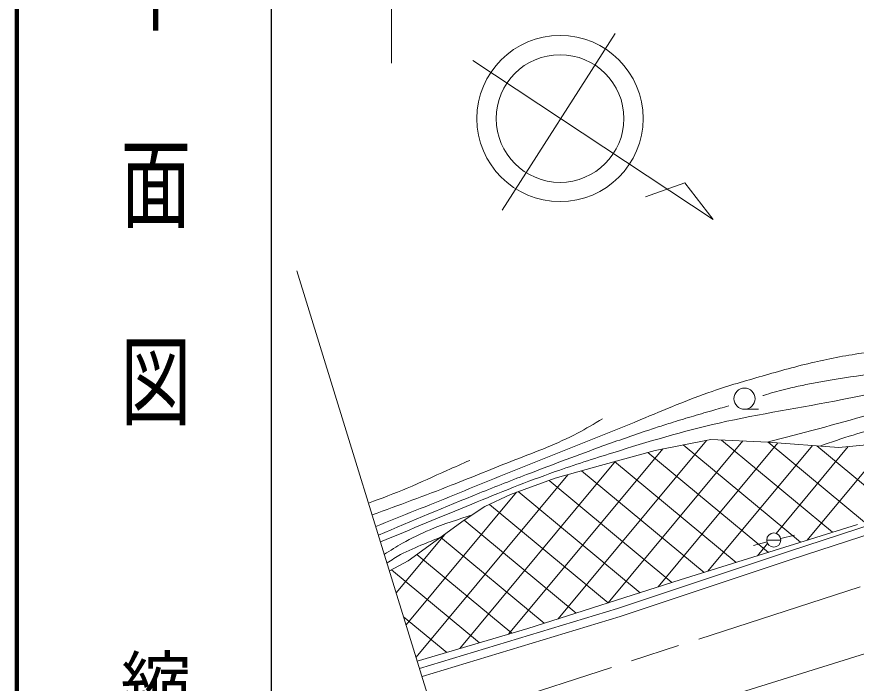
# Model space of a CAD drawing. Units: millimetres, scale not verified. Extents: x 40000 to 680000, y 20000 to 380000.
# Drawn here: x 40000 to 99412, y 288496 to 335710 of the extents above; entities that cross this region are included whole.
import ezdxf
from ezdxf.enums import TextEntityAlignment as Align

# ---------------------------------------------------------------- set-up
doc = ezdxf.new("R2010")
doc.units = ezdxf.units.MM
doc.header["$LTSCALE"] = 1000
doc.linetypes.add('CHAIN', pattern=[18.5, 12, -1.5, 3.5, -1.5])
for name, color, linetype, lineweight in [('M-BGD', 7, 'Continuous', 13), ('M-BMK', 2, 'CHAIN', 13), ('M-BMK-SRVR', 3, 'Continuous', 13), ('M-STR-STR3', 7, 'Continuous', 13), ('M-TTL', 2, 'Continuous', 140), ('M-TTL-BAND', 7, 'Continuous', 25)]:
    doc.layers.add(name, color=color, linetype=linetype, lineweight=lineweight)
doc.styles.add('@ＭＳ ゴシック', font='')
doc.styles.get('@ＭＳ ゴシック').set_extended_font_data('@MS Gothic')

msp = doc.modelspace()

# ---------------------------------------------------------------- linework, layer by layer
at = {"layer": 'M-BGD'}
for p, q in [((89293, 321353), (87279, 323957)), ((91506, 307903), (92506, 307903)), ((88811, 305699), (78311, 293053)), ((91377, 305658), (81849, 294184)), ((85174, 304994), (89112, 305757)), ((93867, 305526), (85388, 295315)), ((89112, 305757), (93151, 305580)), ((97745, 299189), (89876, 305723)), ((93151, 305580), (98181, 305199)), ((100007, 299911), (93181, 305578)), ((101898, 305805), (95934, 298623)), ((98181, 305199), (100391, 305403)), ((85714, 305099), (74810, 291968)), ((81313, 303927), (85174, 304994)), ((93196, 297767), (84663, 304853)), ((95471, 298478), (87160, 305379)), ((96313, 305341), (88912, 296427)), ((98846, 305261), (93741, 299112)), ((102224, 300669), (96627, 305317)), ((82387, 304224), (71368, 290953)), ((90922, 297056), (82314, 304204)), ((78113, 303012), (81313, 303927)), ((78990, 303263), (68263, 290345)), ((74938, 301868), (78113, 303012)), ((88648, 296345), (79977, 303545)), ((86373, 295634), (77677, 302855)), ((94630, 297819), (109366, 302667)), ((75358, 302020), (67559, 292628)), ((73134, 301005), (74938, 301868)), ((84116, 294909), (75494, 302069)), ((94818, 297250), (109557, 302098)), ((71661, 300039), (73134, 301005)), ((81856, 294186), (73458, 301160)), ((67698, 297168), (71661, 300039)), ((79595, 293464), (71670, 300045)), ((86945, 295813), (99505, 299740)), ((70286, 299043), (66856, 294911)), ((94073, 298756), (95043, 298996)), ((77334, 292741), (69997, 298834)), ((93103, 298506), (92133, 298256)), ((93145, 298394), (92423, 297525)), ((93081, 298639), (94081, 298639)), ((82516, 293799), (94630, 297819)), ((66382, 296448), (67698, 297168)), ((75049, 292039), (68326, 297622)), ((82698, 293227), (94818, 297250)), ((72739, 291358), (66519, 296523)), ((76180, 292372), (86945, 295813)), ((68509, 289546), (82516, 293799)), ((70429, 290677), (67380, 293208)), ((68685, 288972), (82698, 293227)), ((68349, 290063), (76180, 292372)), ((79002, 284045), (105491, 292286))]:
    msp.add_line(p, q, dxfattribs=at)
for centre, radius in [((91506, 308653), 750), ((93581, 298639), 500)]:
    msp.add_circle(centre, radius, dxfattribs=at)
for points, knots in [([(93107, 305582), (95527, 306202), (97946, 306823), (100341, 307531), (102062, 308040), (103769, 308594), (105483, 309126), (107609, 309785), (109744, 310410), (111879, 311039), (114439, 311794), (116999, 312555), (119508, 313463), (120842, 313945), (122162, 314469), (123466, 315031), (125381, 315855), (127263, 316760), (129203, 317518), (131042, 318236), (132933, 318822), (134818, 319419), (136357, 319907), (137893, 320401), (139435, 320878), (141060, 321380), (142692, 321862), (144343, 322269), (145815, 322632), (147302, 322935), (148773, 323290), (150296, 323656), (151802, 324077), (153300, 324565), (155073, 325143), (156835, 325815), (158399, 326797), (159543, 327516), (160580, 328400), (161618, 329284)], [0, 0, 0, 0, 1, 1, 1, 2, 2, 2, 3, 3, 3, 4, 4, 4, 5, 5, 5, 6, 6, 6, 7, 7, 7, 8, 8, 8, 9, 9, 9, 10, 10, 10, 11, 11, 11, 12, 12, 12, 13, 13, 13, 13]), ([(65747, 298509), (67900, 299407), (70053, 300304), (72212, 301190), (74164, 301991), (76120, 302783), (78108, 303485), (79458, 303962), (80821, 304397), (82188, 304825), (84675, 305602), (87173, 306353), (89711, 306930), (92588, 307584), (95516, 308014), (98412, 308588), (100356, 308974), (102286, 309424), (104211, 309896), (106065, 310349), (107915, 310822), (109751, 311343), (113328, 312357), (116853, 313553), (120342, 314839), (122892, 315779), (125422, 316767), (127960, 317741), (130480, 318707), (133008, 319660), (135577, 320483), (137684, 321158), (139819, 321746), (141952, 322333), (144702, 323088), (147449, 323840), (150176, 324692), (151246, 325027), (152313, 325377), (153331, 325840), (154240, 326254), (155109, 326758), (155945, 327307), (156551, 327706), (157141, 328128), (157730, 328550)], [0, 0, 0, 0, 1, 1, 1, 2, 2, 2, 3, 3, 3, 4, 4, 4, 5, 5, 5, 6, 6, 6, 7, 7, 7, 8, 8, 8, 9, 9, 9, 10, 10, 10, 11, 11, 11, 12, 12, 12, 13, 13, 13, 14, 14, 14, 15, 15, 15, 15]), ([(92798, 308870), (92883, 308898), (92967, 308925), (93052, 308952), (93295, 309028), (93541, 309093), (93786, 309159), (94032, 309225), (94277, 309291), (94523, 309353), (94874, 309441), (95227, 309520), (95581, 309595), (95934, 309670), (96289, 309740), (96644, 309806), (97000, 309871), (97356, 309933), (97713, 309991), (100014, 310368), (102337, 310617), (104628, 311044), (106714, 311432), (108775, 311968), (110811, 312574), (113760, 313452), (116660, 314478), (119545, 315540), (121952, 316426), (124350, 317337), (126748, 318250), (129208, 319187), (131669, 320126), (134175, 320929), (136397, 321641), (138653, 322246), (140900, 322874), (143007, 323463), (145105, 324072), (147179, 324788), (148745, 325328), (150297, 325930), (151737, 326733), (152604, 327216), (153429, 327771), (154255, 328327)], [0, 0, 0, 0, 1, 1, 1, 2, 2, 2, 3, 3, 3, 4, 4, 4, 5, 5, 5, 6, 6, 6, 7, 7, 7, 8, 8, 8, 9, 9, 9, 10, 10, 10, 11, 11, 11, 12, 12, 12, 13, 13, 13, 14, 14, 14, 15, 15, 15, 15]), ([(65410, 299602), (67270, 300348), (69129, 301095), (70985, 301850), (72863, 302614), (74738, 303387), (76619, 304143), (79133, 305153), (81658, 306131), (84163, 307168), (85841, 307862), (87510, 308583), (89224, 309174), (90388, 309575), (91572, 309917), (92757, 310257), (93983, 310608), (95209, 310957), (96449, 311244), (97627, 311517), (98818, 311735), (100014, 311913), (101857, 312188), (103711, 312368), (105553, 312646), (107786, 312983), (110001, 313463), (112174, 314079), (114269, 314674), (116326, 315395), (118381, 316117), (121235, 317121), (124086, 318126), (126911, 319206), (128304, 319739), (129689, 320289), (131093, 320791), (131327, 320874), (131561, 320957), (131796, 321037), (132031, 321118), (132267, 321197), (132503, 321273), (132739, 321350), (132976, 321425), (133214, 321499), (133627, 321627), (134041, 321752), (134457, 321871), (134873, 321990), (135290, 322103), (135708, 322217)], [0, 0, 0, 0, 1, 1, 1, 2, 2, 2, 3, 3, 3, 4, 4, 4, 5, 5, 5, 6, 6, 6, 7, 7, 7, 8, 8, 8, 9, 9, 9, 10, 10, 10, 11, 11, 11, 12, 12, 12, 13, 13, 13, 14, 14, 14, 15, 15, 15, 16, 16, 16, 17, 17, 17, 17]), ([(65601, 298983), (67968, 299989), (70336, 300995), (72722, 301955), (73908, 302432), (75099, 302898), (76292, 303358), (78017, 304023), (79747, 304676), (81487, 305303), (82543, 305683), (83602, 306054), (84667, 306409), (84844, 306468), (85022, 306527), (85200, 306585), (85378, 306643), (85555, 306701), (85733, 306759), (85912, 306816), (86090, 306873), (86268, 306929), (86752, 307081), (87238, 307227), (87725, 307371), (88211, 307516), (88698, 307659), (89185, 307800), (89585, 307916), (89986, 308030), (90386, 308145)], [0, 0, 0, 0, 1, 1, 1, 2, 2, 2, 3, 3, 3, 4, 4, 4, 5, 5, 5, 6, 6, 6, 7, 7, 7, 8, 8, 8, 9, 9, 9, 10, 10, 10, 10]), ([(96854, 305300), (97634, 305569), (98414, 305839), (99202, 306080), (100521, 306483), (101865, 306807), (103199, 307164), (104574, 307532), (105940, 307934), (107306, 308337)], [0, 0, 0, 0, 1, 1, 1, 2, 2, 2, 3, 3, 3, 3]), ([(65159, 300418), (67027, 301105), (68896, 301792), (70747, 302519), (72252, 303109), (73744, 303725), (75253, 304315), (76753, 304902), (78270, 305462), (79690, 306212), (80288, 306529), (80870, 306879), (81451, 307229)], [0, 0, 0, 0, 1, 1, 1, 2, 2, 2, 3, 3, 3, 4, 4, 4, 4]), ([(64900, 301257), (65816, 301597), (66731, 301938), (67631, 302315), (68577, 302712), (69506, 303150), (70442, 303569), (70983, 303810), (71525, 304045), (72068, 304281)], [0, 0, 0, 0, 1, 1, 1, 2, 2, 2, 3, 3, 3, 3]), ([(66017, 297634), (66442, 297901), (66867, 298167), (67303, 298416), (67931, 298773), (68582, 299093), (69248, 299372), (70226, 299782), (71238, 300104), (72250, 300425)], [0, 0, 0, 0, 1, 1, 1, 2, 2, 2, 3, 3, 3, 3]), ([(66206, 297019), (66519, 297223), (66831, 297428), (67157, 297607), (67688, 297898), (68255, 298121), (68817, 298352), (69227, 298520), (69633, 298692), (70040, 298864)], [0, 0, 0, 0, 1, 1, 1, 2, 2, 2, 3, 3, 3, 3])]:
    msp.add_open_spline(points, degree=3, knots=knots, dxfattribs=at)
at = {"layer": 'M-BMK'}
msp.add_line((70671, 285924), (143136, 309381), dxfattribs=at)
at = {"layer": 'M-BMK-SRVR'}
for p, q in [((82346, 334531), (74360, 322020)), ((72282, 332616), (89293, 321353)), ((87279, 323957), (84498, 322943)), ((59829, 317715), (69425, 286571))]:
    msp.add_line(p, q, dxfattribs=at)
for radius in [5885, 4520]:
    msp.add_circle((78450, 328501), radius, dxfattribs=at)
at = {"layer": 'M-STR-STR3'}
msp.add_line((66514, 332435), (66513, 342435), dxfattribs=at)
at = {"layer": 'M-TTL'}
msp.add_line((40000, 380000), (40000, 20000), dxfattribs=at)
at = {"layer": 'M-TTL-BAND'}
msp.add_line((58000, 370000), (58000, 20000), dxfattribs=at)

# ---------------------------------------------------------------- texts
at = {"layer": 'M-TTL-BAND', "style": '@ＭＳ ゴシック', "width": 1.4}
msp.add_text('平  面  図', height=3666, rotation=270, dxfattribs=at).set_placement((49777, 306475), align=Align.MIDDLE_RIGHT)
at = {"layer": 'M-TTL-BAND', "style": '@ＭＳ ゴシック'}
msp.add_text('縮尺千分の一', height=3666, rotation=270, dxfattribs=at).set_placement((49777, 261030), align=Align.MIDDLE_RIGHT)

doc.saveas('drawing.dxf')
